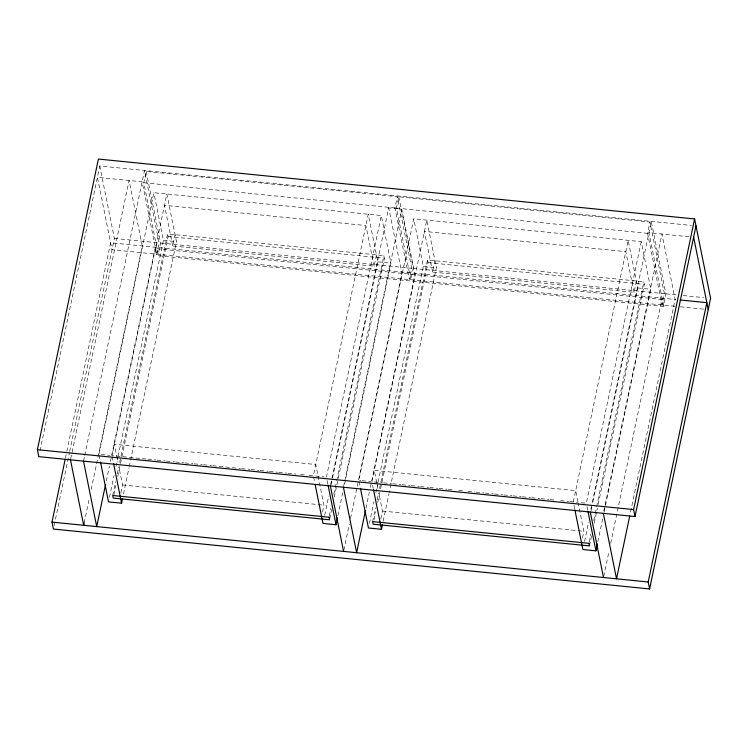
<?xml version="1.0" encoding="UTF-8"?>
<svg xmlns="http://www.w3.org/2000/svg" width="748" height="748" viewBox="0 0 748 748"><rect width="100%" height="100%" fill="white"/><g stroke="black" fill="none" stroke-linecap="round" stroke-linejoin="round"><path stroke-width="0.56" stroke-dasharray="3.74 2.81" d="M39.999 450.941L99.793 166L691.414 225.429M65.403 458.262L66.591 452.559M66.834 451.418L110.62 242.773L675.874 299.555M54.118 525.638L69.433 452.662M69.667 451.521L114.388 238.416L99.185 163.027M70.714 458.683L129.086 180.483L142.288 245.952L90.854 491.09M83.514 461.133L84.477 456.57M84.711 455.429L144.504 170.497L159.109 242.904L156.463 255.498L663.242 306.399L665.888 293.805L651.284 221.399L590.537 510.903M146.159 171.432L160.596 243.053L158.221 254.357L143.784 182.736L146.159 171.432L397.31 196.668L411.746 268.28L409.38 279.584L394.935 207.963L397.31 196.668M84.15 523.011L89.414 497.925M98.932 454.27L153.817 192.685L381.312 215.536L390.914 263.156L344.174 485.891M106.291 480.992L109.395 466.172M110.358 461.61L155.332 247.261M109.489 497.308L114.042 475.606M115.959 466.471L117.875 457.327M118.119 456.187L163.419 240.304L153.817 192.685M112.724 495.494L115.594 481.787M117.277 473.793L118.717 466.939M119.671 462.367L167.608 233.918L383.92 255.648L384.444 258.228L334.347 496.962M113.958 494.652L115.875 485.508M117.791 476.373L121.634 458.094M121.868 456.953L168.132 236.499L167.608 233.918M120.886 492.857L122.55 484.947L118.904 466.864M376.468 254.9L374.103 266.204L172.695 245.97L175.06 234.666M123.495 494.054L129.002 467.781M129.245 466.64L176.463 241.613L166.86 193.994L111.976 455.579L146.702 459.066M326.427 477.112L381.312 215.536M322.528 511.959L323.949 505.171L315.75 464.508L114.341 444.275L117.988 462.348M330.625 484.788L388.726 207.888L401.769 209.197L414.972 274.666L370.26 487.752M324.66 515.428L328.737 496.008M331.13 484.582L332.327 478.87M332.57 477.729L377.871 261.847L368.268 214.227L313.384 475.803L306.437 475.111M329.27 516.083L330.953 508.088M333.832 494.381L336.469 481.815M336.703 480.674L383.92 255.648M329.793 518.663L331.71 509.519M398.796 196.818L413.242 268.429L410.867 279.733L396.431 208.112L398.796 196.818L649.956 222.044L664.392 293.655L662.017 304.96L647.581 233.348L649.956 222.044M343.426 487.238L401.769 209.197M337.937 515.596L342.977 491.604M343.828 550.257L349.325 524.049M350.522 518.355L401.928 273.357L388.726 207.888M604.085 511.997L650.825 289.261L641.223 241.651L413.728 218.799L358.844 480.375L361.013 480.59M365.95 508.266L369.297 492.315M371.887 481.684L426.771 220.108L436.374 267.719L389.156 492.745M369.4 523.413L373.953 501.712M375.87 492.577L377.787 483.442M378.03 482.292L423.331 266.41L413.728 218.799M372.635 521.608L375.505 507.901M377.188 499.898L378.628 493.044M379.582 488.481L427.519 260.024L643.832 281.753L644.355 284.334L597.615 507.079M374.112 519.617L375.786 511.623M377.703 502.478L380.339 489.912M380.582 488.771L381.779 483.058M382.022 481.918L428.043 262.604L427.519 260.024M380.797 518.962L382.452 511.052L378.815 492.979M636.38 281.005L634.014 292.309L432.606 272.076L434.971 260.772M383.163 521.3L388.913 493.886M573.295 501.917L628.18 240.332L637.782 287.952L592.481 503.834M641.223 241.651L586.329 503.226L578.728 502.46M582.44 538.064L583.861 531.276L578.167 503.039M584.571 541.533L588.648 522.113M591.042 510.688L592.238 504.975M589.181 542.188L590.864 534.194M593.734 520.486L594.941 514.774M595.174 513.633L596.371 507.92M596.614 506.779L643.832 281.753M589.461 545.909L591.621 535.633M594.258 523.067L597.371 508.219M603.814 511.071L661.952 234.012L675.154 299.481L630.171 513.829M597.848 541.702L602.888 517.71M603.739 576.371L609.003 551.285M610.677 543.3L662.111 298.171M689.039 236.733L648.909 232.703L663.513 305.109M143.784 182.736L394.935 207.963M396.431 208.112L647.581 233.348M168.132 236.499L384.444 258.228M428.043 262.604L644.355 284.334M163.419 240.304L176.463 241.613M377.871 261.847L390.914 263.156M423.331 266.41L436.374 267.719M637.782 287.952L650.825 289.261M114.388 238.416L159.109 242.904M160.596 243.053L411.746 268.28M413.242 268.429L664.392 293.655M665.888 293.805L677.351 294.964M683.083 295.535L703.718 297.611M674.976 306.269L112.013 249.72L97.418 177.304L142.129 181.792L156.734 254.208M680.334 306.802L703.644 309.139M101.102 454.485L109.797 455.354M147.861 459.179L155.958 459.992M157.117 460.114L165.224 460.927M166.374 461.039L174.48 461.853M175.64 461.974L183.737 462.788M184.896 462.9L193.003 463.713M194.153 463.835L202.259 464.648M203.419 464.76L211.516 465.574M212.675 465.686L231.197 467.547M232.357 467.668L240.454 468.482M241.613 468.594L249.72 469.407M250.879 469.529L258.976 470.342M260.136 470.455L268.242 471.268M269.392 471.39L277.499 472.203M278.658 472.315L286.755 473.129M287.915 473.25L296.021 474.064M300.649 474.531L305.278 474.989M315.553 476.027L324.249 476.897M362.107 480.702L370.793 481.572M374.196 481.918L382.303 482.731M383.462 482.843L391.559 483.657M392.719 483.778L400.825 484.592M401.975 484.704L410.082 485.517M411.241 485.639L419.338 486.452M420.498 486.565L428.604 487.378M429.763 487.5L437.861 488.313M439.02 488.425L447.126 489.239M448.276 489.36L454.064 489.94M458.702 490.398L463.33 490.866M467.958 491.333L474.905 492.034M476.065 492.147L484.162 492.96M485.321 493.082L493.428 493.895M494.578 494.007L502.684 494.821M503.843 494.933L511.941 495.756M513.1 495.868L521.206 496.681M522.356 496.794L530.463 497.607M531.622 497.729L539.719 498.542M540.879 498.654L548.985 499.468M550.145 499.589L555.932 500.169M560.561 500.636L568.658 501.45M569.817 501.562L577.643 502.347M122.55 484.947L323.949 505.171M382.452 511.052L583.861 531.276M663.242 306.399L661.84 299.462L155.06 248.56L156.463 255.498M634.014 292.309L625.805 251.637L424.406 231.413L432.606 272.076M587.021 506.62L587.704 510.024M577.942 501.908L575.661 490.613L374.252 470.38L377.899 488.453M573.978 505.302L574.66 508.715M374.103 266.204L365.903 225.531L164.495 205.298L172.695 245.97M372.569 485.069L373.252 488.481M359.068 481.506L360.218 487.172M327.11 480.515L327.792 483.919M313.608 476.944L314.749 482.61M112.2 456.701L113.341 462.376M99.157 455.401L100.307 461.067"/><path stroke-width="1.12" d="M695.995 225.887L635.015 516.531L38.803 456.645L37.4 449.698L98.39 159.053L694.602 218.949L710.6 298.302L649.61 588.947L53.398 529.051L52.005 522.113L65.16 459.403M84.15 523.011L83.673 525.292L70.471 459.824M105.571 484.414L96.716 526.601L83.514 461.133M100.531 462.199L108.535 501.88L121.578 503.189L122.532 498.617M315.207 484.844L322.977 523.422L336.02 524.731L337.46 517.878M365.473 510.547L356.628 552.707L343.426 487.238M360.442 488.304L368.446 527.985L381.489 529.294L382.443 524.731M574.885 509.818L582.888 549.528L595.932 550.837L597.371 543.983M629.694 516.111L616.539 578.821L603.337 513.352M635.015 516.531L633.612 509.584L694.602 218.949M649.61 588.947L648.207 582L706.832 302.659L680.1 299.976M37.4 449.698L633.612 509.584M52.005 522.113L648.207 582M693.63 237.191L708.225 309.607M590.294 512.034L603.496 577.503M587.937 511.155L595.932 550.837M373.476 489.594L381.489 529.294M330.382 485.929L343.584 551.398M328.026 485.05L336.02 524.731M113.565 463.48L121.578 503.189M329.036 517.223L112.724 495.494L113.238 498.075L329.55 519.804L329.036 517.223M588.947 543.329L372.635 521.608L373.149 524.18L589.461 545.909L588.947 543.329"/></g></svg>
